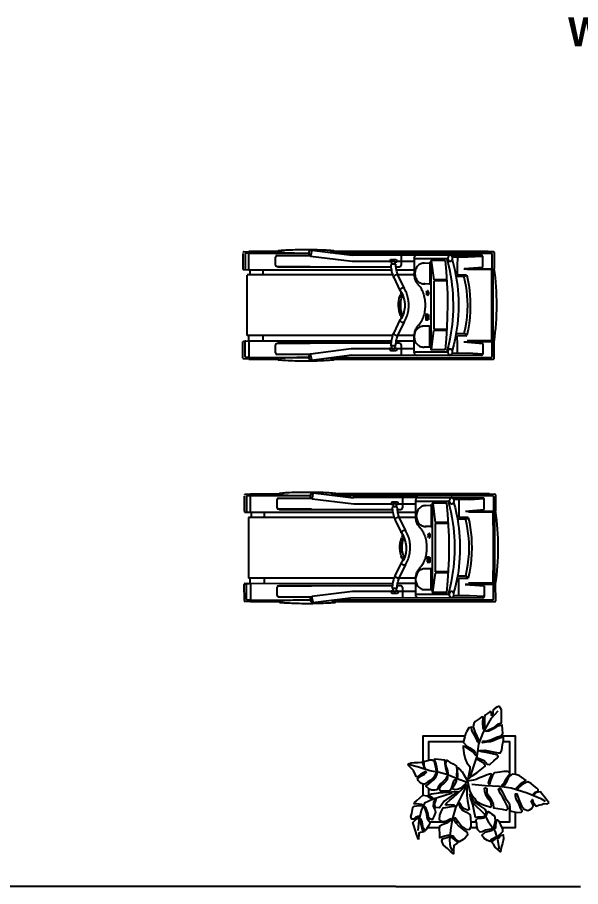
# Model space of a CAD drawing. Header units: inches. Extents: x 484217 to 497210, y -26946 to -21493.
# Drawn here: x 493678.2 to 493831.6, y -25532.8 to -25295.8 of the extents above; entities that cross this region are included whole.
import ezdxf

# ---------------------------------------------------------------- set-up
doc = ezdxf.new("R2010")
doc.units = ezdxf.units.IN
doc.header["$LTSCALE"] = 20
doc.header["$MEASUREMENT"] = 0
for name, color, linetype in [('Ceco.NET 17', 3, 'Continuous'), ('I-WALL-IN', 3, 'Continuous'), ('Treadmill Desk', 123, 'Continuous')]:
    doc.layers.add(name, color=color, linetype=linetype)
doc.layers.add('I-ANNO-TEXT', color=7, linetype='Continuous', lineweight=18)
doc.styles.add('MICRO', font='')
doc.styles.get('MICRO').set_extended_font_data('MicrogrammaSSi', bold=True)

# ---------------------------------------------------------------- blocks, each defined once
blk = doc.blocks.new('gimnasio_08')
for p, q in [((81.75, 235.29, -116.89), (81.76, 222.57, -116.89)), ((82.82, 236.8, -116.89), (86.83, 237.02, -116.89)), ((83.6, 234.93, -116.89), (83.61, 222.48, -116.89)), ((86.83, 235.66, -116.89), (84.18, 235.55, -116.89)), ((111.16, 237.06, -116.89), (86.83, 237.05, -116.89)), ((86.83, 235.66, -116.89), (136.98, 235.69, -116.89)), ((86.84, 221.8, -116.89), (86.84, 236.89, -116.89)), ((110.47, 233.63, -116.89), (138.1, 233.63, -116.89)), ((139.1, 235.71, -116.89), (138.58, 233.15, -116.89)), ((139.56, 237.93, -116.89), (139.1, 235.71, -116.89)), ((139.61, 238.08, -116.89), (173.42, 233.87, -116.89)), ((158.99, 237.07, -116.89), (287.49, 237.12, -116.89)), ((287.49, 237.13, -116.89), (159.02, 237.08, -116.89)), ((159.38, 235.69, -116.89), (287.49, 235.75, -116.89)), ((281.93, 233.71, -116.89), (173.18, 234.03, -116.89)), ((214.71, 226.05, -116.89), (214.71, 233.75, -116.89)), ((287.49, 237.13, -116.89), (291.97, 236.96, -116.89)), ((287.49, 235.74, -116.89), (290.15, 235.63, -116.89)), ((290.73, 235.01, -116.89), (290.73, 223.19, -116.89)), ((292.6, 236.21, -116.89), (292.58, 222.66, -116.89)), ((109.2, 225.5, -116.89), (109.2, 232.36, -116.89)), ((138.58, 233.14, -116.89), (173.58, 228.83, -116.89)), ((173.66, 228.84, -116.89), (204.93, 228.84, -116.89)), ((204.93, 228.49, -116.89), (206.52, 228.49, -116.89)), ((205.57, 230.42, -116.89), (204.97, 228.51, -116.89)), ((205.56, 230.39, -116.89), (210.33, 230.39, -116.89)), ((210.05, 226.33, -116.89), (206.44, 226.33, -116.89)), ((206.54, 228.5, -116.89), (206.52, 228.49, -116.89)), ((206.52, 228.49, -116.89), (206.52, 226.33, -116.89)), ((206.7, 228.57, -116.89), (206.54, 228.5, -116.89)), ((207.01, 228.7, -116.89), (206.7, 228.57, -116.89)), ((207.37, 228.8, -116.89), (207.01, 228.7, -116.89)), ((207.78, 228.86, -116.89), (207.37, 228.8, -116.89)), ((208.24, 228.85, -116.89), (207.78, 228.86, -116.89)), ((208.71, 228.75, -116.89), (208.24, 228.85, -116.89)), ((209.06, 228.63, -116.89), (208.71, 228.75, -116.89)), ((209.27, 228.53, -116.89), (209.06, 228.63, -116.89)), ((209.37, 228.49, -116.89), (209.27, 228.53, -116.89)), ((209.37, 228.49, -116.89), (209.37, 228.49, -116.89)), ((209.37, 226.33, -116.89), (209.37, 228.48, -116.89)), ((209.37, 228.48, -116.89), (210.96, 228.48, -116.89)), ((210.37, 230.42, -116.89), (210.97, 228.51, -116.89)), ((210.96, 228.84, -116.89), (225.25, 228.84, -116.89)), ((225.37, 230.46, -116.89), (225.37, 218.64, -116.89)), ((225.41, 231.09, -116.89), (253.59, 231.09, -116.89)), ((233.49, 227.35, -116.89), (238.21, 227.57, -116.89)), ((238.24, 227.56, -116.89), (238.05, 227.56, -116.89)), ((238.17, 227.56, -116.89), (238.28, 227.56, -116.89)), ((238.24, 227.57, -116.89), (238.21, 227.57, -116.89)), ((238.62, 226.91, -116.89), (238.62, 225.19, -116.89)), ((239.41, 229.44, -116.89), (239.38, 154.5, -116.89)), ((251.57, 229.43, -116.89), (239.41, 229.44, -116.89)), ((239.8, 229.24, -116.89), (241.87, 213.23, -116.89)), ((252.58, 220.1, -116.89), (251.73, 229.43, -116.89)), ((252.82, 230.93, -116.89), (253.06, 230.09, -116.89)), ((253.06, 230.09, -116.89), (253.96, 226.67, -116.89)), ((253.96, 226.67, -116.89), (255.03, 222, -116.89)), ((257.39, 229.98, -116.89), (257.63, 229.16, -116.89)), ((257.63, 229.16, -116.89), (258.53, 225.82, -116.89)), ((270.58, 232.32, -116.89), (257.84, 232.32, -116.89)), ((261.67, 232.32, -116.89), (261.64, 225.04, -116.89)), ((283.05, 232.92, -116.89), (270.54, 232.16, -116.89)), ((283.05, 223.99, -116.89), (283.05, 232.92, -116.89)), ((82.5, 221.84, -116.89), (86.84, 221.71, -116.89)), ((86.84, 221.71, -116.89), (206.29, 221.76, -116.89)), ((87.54, 221.58, -116.89), (87.54, 217.32, -116.89)), ((98.47, 221.71, -116.89), (98.47, 217.27, -116.89)), ((138.1, 224.23, -116.89), (110.47, 224.23, -116.89)), ((111.04, 224.1, -116.89), (205.99, 224.15, -116.89)), ((205.9, 225.56, -116.89), (205.93, 225.01, -116.89)), ((205.93, 225.77, -116.89), (206.39, 226.2, -116.89)), ((206.03, 225.96, -116.89), (205.93, 225.77, -116.89)), ((205.93, 225.01, -116.89), (206.02, 223.81, -116.89)), ((206.02, 223.81, -116.89), (206.16, 222.63, -116.89)), ((206.19, 226.11, -116.89), (206.03, 225.96, -116.89)), ((206.16, 222.63, -116.89), (206.34, 221.46, -116.89)), ((206.39, 226.2, -116.89), (206.19, 226.11, -116.89)), ((206.34, 221.46, -116.89), (206.57, 220.31, -116.89)), ((206.57, 220.31, -116.89), (206.84, 219.19, -116.89)), ((206.84, 219.19, -116.89), (207.16, 218.1, -116.89)), ((210.06, 225.67, -116.89), (210.03, 226.25, -116.89)), ((210.14, 224.54, -116.89), (210.06, 225.67, -116.89)), ((210.13, 224.16, -116.89), (212.81, 224.16, -116.89)), ((210.27, 223.43, -116.89), (210.14, 224.54, -116.89)), ((210.44, 222.34, -116.89), (210.27, 223.43, -116.89)), ((210.64, 221.28, -116.89), (210.44, 222.34, -116.89)), ((210.49, 221.76, -116.89), (225.33, 221.76, -116.89)), ((210.89, 220.26, -116.89), (210.64, 221.28, -116.89)), ((211.17, 219.28, -116.89), (210.89, 220.26, -116.89)), ((211.48, 218.34, -116.89), (211.17, 219.28, -116.89)), ((238.62, 225.19, -116.89), (238.61, 211.9, -116.89)), ((253.19, 210.75, -116.89), (252.58, 220.1, -116.89)), ((255.03, 222, -116.89), (255.94, 217.23, -116.89)), ((258.53, 225.82, -116.89), (259.6, 221.27, -116.89)), ((259.6, 221.27, -116.89), (260.51, 216.61, -116.89)), ((261.64, 225.04, -116.89), (261.62, 217.7, -116.89)), ((267.2, 222.56, -116.89), (290.58, 222.56, -116.89)), ((267.28, 222.64, -116.89), (283.05, 223.99, -116.89)), ((290.46, 221.61, -116.89), (269.83, 221.81, -116.89)), ((290.64, 214.19, -116.89), (290.59, 221.66, -116.89)), ((291.49, 221.55, -116.89), (291.51, 216.88, -116.89)), ((85.18, 217.26, -116.89), (85.2, 166.46, -116.89)), ((207.43, 217.31, -116.89), (85.32, 217.31, -116.89)), ((207.16, 218.1, -116.89), (207.53, 217.04, -116.89)), ((207.53, 217.04, -116.89), (207.93, 216.02, -116.89)), ((207.93, 216.02, -116.89), (208.29, 215.22, -116.89)), ((208.29, 215.22, -116.89), (213.55, 204.3, -116.89)), ((211.82, 217.45, -116.89), (211.48, 218.34, -116.89)), ((212.01, 217.01, -116.89), (211.82, 217.45, -116.89)), ((225.09, 217.31, -116.89), (211.88, 217.31, -116.89)), ((217.27, 206.09, -116.89), (212.01, 217.01, -116.89)), ((225.31, 218.64, -116.89), (225.31, 218.16, -116.89)), ((225.31, 218.16, -116.89), (225.36, 217.26, -116.89)), ((225.36, 217.26, -116.89), (225.46, 216.36, -116.89)), ((225.46, 216.36, -116.89), (225.6, 215.48, -116.89)), ((225.6, 215.48, -116.89), (225.78, 214.63, -116.89)), ((225.78, 214.63, -116.89), (226.01, 213.8, -116.89)), ((226.01, 213.8, -116.89), (226.29, 213.01, -116.89)), ((226.29, 213.01, -116.89), (226.6, 212.26, -116.89)), ((226.6, 212.26, -116.89), (226.95, 211.56, -116.89)), ((238.61, 211.9, -116.89), (238.61, 210.33, -116.89)), ((241.85, 212.21, -116.89), (241.83, 171.72, -116.89)), ((253.09, 212.34, -116.89), (241.86, 212.34, -116.89)), ((253.04, 213.1, -116.89), (241.99, 213.11, -116.89)), ((255.94, 217.23, -116.89), (256.7, 212.38, -116.89)), ((256.7, 212.38, -116.89), (257.16, 208.71, -116.89)), ((260.51, 216.61, -116.89), (261.27, 211.88, -116.89)), ((261.05, 215.9, -116.89), (260.69, 215.89, -116.89)), ((262.55, 215.91, -116.89), (261.05, 215.9, -116.89)), ((261.27, 211.88, -116.89), (261.72, 208.3, -116.89)), ((261.62, 217.7, -116.89), (269.47, 217.52, -116.89)), ((264.11, 215.91, -116.89), (262.55, 215.91, -116.89)), ((265.71, 215.91, -116.89), (264.11, 215.91, -116.89)), ((267.05, 215.9, -116.89), (265.71, 215.91, -116.89)), ((267.45, 215.93, -116.89), (267.21, 215.9, -116.89)), ((267.21, 215.9, -116.89), (267.24, 215.75, -116.89)), ((267.24, 215.75, -116.89), (268.08, 211.88, -116.89)), ((268.31, 216.19, -116.89), (267.45, 215.93, -116.89)), ((268.08, 211.88, -116.89), (268.79, 207.97, -116.89)), ((268.87, 216.6, -116.89), (268.31, 216.19, -116.89)), ((269.14, 216.98, -116.89), (268.87, 216.6, -116.89)), ((269.28, 217.43, -116.89), (269.14, 216.98, -116.89)), ((269.65, 217.28, -116.89), (269.69, 217.11, -116.89)), ((269.69, 217.11, -116.89), (270.53, 213.01, -116.89)), ((270.53, 213.01, -116.89), (271.24, 208.86, -116.89)), ((290.67, 206.68, -116.89), (290.64, 214.19, -116.89)), ((291.51, 216.88, -116.89), (291.54, 212.2, -116.89)), ((291.54, 212.2, -116.89), (291.55, 207.49, -116.89)), ((213.41, 204.54, -116.89), (213.28, 204.63, -116.89)), ((213.82, 204.15, -116.89), (213.41, 204.54, -116.89)), ((213.43, 204.9, -116.89), (214.98, 202.28, -116.89)), ((218.51, 203.51, -116.89), (217.4, 205.81, -116.89)), ((226.95, 211.56, -116.89), (227.34, 210.91, -116.89)), ((227.34, 210.91, -116.89), (227.76, 210.31, -116.89)), ((227.76, 210.31, -116.89), (228.22, 209.78, -116.89)), ((228.22, 209.78, -116.89), (228.56, 209.45, -116.89)), ((228.56, 209.45, -116.89), (228.89, 209.13, -116.89)), ((228.89, 209.13, -116.89), (229.51, 208.46, -116.89)), ((229.51, 208.46, -116.89), (230.1, 207.73, -116.89)), ((230.1, 207.73, -116.89), (230.67, 206.94, -116.89)), ((230.67, 206.94, -116.89), (231.21, 206.09, -116.89)), ((231.21, 206.09, -116.89), (231.71, 205.19, -116.89)), ((231.71, 205.19, -116.89), (232.18, 204.23, -116.89)), ((234.32, 209.85, -116.89), (233.57, 209.89, -116.89)), ((238.21, 209.67, -116.89), (234.32, 209.85, -116.89)), ((253.56, 201.36, -116.89), (253.19, 210.75, -116.89)), ((257.16, 208.71, -116.89), (257.52, 205.01, -116.89)), ((257.52, 205.01, -116.89), (257.8, 201.29, -116.89)), ((261.72, 208.3, -116.89), (262.09, 204.7, -116.89)), ((262.09, 204.7, -116.89), (262.37, 201.06, -116.89)), ((268.79, 207.97, -116.89), (269.35, 204.04, -116.89)), ((271.24, 208.86, -116.89), (271.8, 204.69, -116.89)), ((271.8, 204.69, -116.89), (272.22, 200.42, -116.89)), ((290.69, 199.15, -116.89), (290.67, 206.68, -116.89)), ((291.55, 207.49, -116.89), (291.56, 202.77, -116.89)), ((212.59, 195.71, -116.89), (213, 197.77, -116.89)), ((213, 197.77, -116.89), (213.59, 199.76, -116.89)), ((213.59, 199.76, -116.89), (213.78, 200.28, -116.89)), ((214.14, 203.73, -116.89), (213.82, 204.15, -116.89)), ((213.97, 200.63, -116.89), (214.24, 201.16, -116.89)), ((214.36, 203.27, -116.89), (214.14, 203.73, -116.89)), ((214.24, 201.16, -116.89), (214.44, 201.74, -116.89)), ((214.49, 202.78, -116.89), (214.36, 203.27, -116.89)), ((214.41, 195.71, -116.89), (214.82, 197.77, -116.89)), ((214.44, 201.74, -116.89), (214.51, 202.27, -116.89)), ((214.51, 202.27, -116.89), (214.49, 202.78, -116.89)), ((214.82, 197.77, -116.89), (215.41, 199.76, -116.89)), ((214.98, 202.28, -116.89), (216.28, 199.25, -116.89)), ((215.41, 199.76, -116.89), (215.6, 200.28, -116.89)), ((216.28, 199.25, -116.89), (217.1, 196.33, -116.89)), ((218.93, 202.58, -116.89), (218.51, 203.51, -116.89)), ((219.33, 201.55, -116.89), (218.93, 202.58, -116.89)), ((219.69, 200.49, -116.89), (219.33, 201.55, -116.89)), ((220, 199.39, -116.89), (219.69, 200.49, -116.89)), ((220.27, 198.27, -116.89), (220, 199.39, -116.89)), ((220.49, 197.11, -116.89), (220.27, 198.27, -116.89)), ((220.67, 195.94, -116.89), (220.49, 197.11, -116.89)), ((232.18, 204.23, -116.89), (232.62, 203.23, -116.89)), ((232.62, 203.23, -116.89), (233.01, 202.18, -116.89)), ((233.01, 202.18, -116.89), (233.37, 201.08, -116.89)), ((233.37, 201.08, -116.89), (233.69, 199.96, -116.89)), ((233.69, 199.96, -116.89), (233.96, 198.8, -116.89)), ((233.96, 198.8, -116.89), (234.19, 197.61, -116.89)), ((234.19, 197.61, -116.89), (234.38, 196.4, -116.89)), ((236.07, 203.69, -116.89), (235.6, 202.9, -116.89)), ((235.6, 201.35, -116.89), (236.07, 200.56, -116.89)), ((235.86, 202.75, -116.89), (235.86, 201.51, -116.89)), ((253.68, 191.96, -116.89), (253.56, 201.36, -116.89)), ((257.8, 201.29, -116.89), (257.98, 197.55, -116.89)), ((257.98, 197.55, -116.89), (258.08, 192.67, -116.89)), ((262.37, 201.06, -116.89), (262.55, 197.41, -116.89)), ((262.55, 197.41, -116.89), (262.65, 192.66, -116.89)), ((269.35, 204.04, -116.89), (269.77, 200.02, -116.89)), ((269.77, 200.02, -116.89), (270.03, 195.98, -116.89)), ((272.22, 200.42, -116.89), (272.47, 196.14, -116.89)), ((290.7, 191.62, -116.89), (290.69, 199.15, -116.89)), ((291.56, 202.77, -116.89), (291.57, 197.74, -116.89)), ((291.57, 197.74, -116.89), (291.57, 192.71, -116.89)), ((212.32, 191.49, -116.89), (212.36, 193.61, -116.89)), ((212.47, 189.38, -116.89), (212.32, 191.49, -116.89)), ((212.36, 193.61, -116.89), (212.59, 195.71, -116.89)), ((212.73, 195.53, -116.89), (213.83, 195.02, -116.89)), ((214.14, 191.49, -116.89), (214.18, 193.61, -116.89)), ((214.28, 189.38, -116.89), (214.14, 191.49, -116.89)), ((214.18, 193.61, -116.89), (214.41, 195.71, -116.89)), ((217.1, 196.33, -116.89), (217.52, 193.35, -116.89)), ((217.54, 190.35, -116.89), (217.16, 187.37, -116.89)), ((217.52, 193.35, -116.89), (217.54, 190.35, -116.89)), ((220.8, 194.76, -116.89), (220.67, 195.94, -116.89)), ((220.75, 188.76, -116.89), (220.85, 189.95, -116.89)), ((220.88, 193.56, -116.89), (220.8, 194.76, -116.89)), ((220.85, 189.95, -116.89), (220.91, 191.15, -116.89)), ((220.92, 192.36, -116.89), (220.88, 193.56, -116.89)), ((220.91, 191.15, -116.89), (220.92, 192.36, -116.89)), ((234.38, 196.4, -116.89), (234.52, 195.18, -116.89)), ((234.52, 195.18, -116.89), (234.62, 193.94, -116.89)), ((234.63, 190.2, -116.89), (234.54, 188.96, -116.89)), ((234.62, 193.94, -116.89), (234.67, 192.69, -116.89)), ((234.67, 191.44, -116.89), (234.63, 190.2, -116.89)), ((234.67, 192.69, -116.89), (234.67, 191.44, -116.89)), ((253.55, 182.57, -116.89), (253.68, 191.96, -116.89)), ((258.08, 192.67, -116.89), (258.03, 187.79, -116.89)), ((262.65, 192.66, -116.89), (262.59, 187.9, -116.89)), ((270.11, 191.94, -116.89), (269.99, 187.1, -116.89)), ((270.03, 195.98, -116.89), (270.11, 191.94, -116.89)), ((272.56, 191.84, -116.89), (272.44, 186.7, -116.89)), ((272.47, 196.14, -116.89), (272.56, 191.84, -116.89)), ((290.7, 184.25, -116.89), (290.7, 191.62, -116.89)), ((291.57, 192.71, -116.89), (291.57, 187.66, -116.89)), ((212.8, 187.31, -116.89), (212.47, 189.38, -116.89)), ((213.83, 189, -116.89), (212.73, 188.49, -116.89)), ((213.36, 185.15, -116.89), (212.8, 187.31, -116.89)), ((214.04, 183.29, -116.89), (213.36, 185.15, -116.89)), ((213.92, 183.36, -116.89), (214.19, 182.83, -116.89)), ((214.19, 182.83, -116.89), (214.38, 182.25, -116.89)), ((214.61, 187.31, -116.89), (214.28, 189.38, -116.89)), ((215.17, 185.15, -116.89), (214.61, 187.31, -116.89)), ((215.85, 183.29, -116.89), (215.17, 185.15, -116.89)), ((216.39, 184.43, -116.89), (215.23, 181.59, -116.89)), ((217.16, 187.37, -116.89), (216.39, 184.43, -116.89)), ((219.16, 182.02, -116.89), (219.53, 183.07, -116.89)), ((219.53, 183.07, -116.89), (219.87, 184.16, -116.89)), ((219.87, 184.16, -116.89), (220.16, 185.27, -116.89)), ((220.16, 185.27, -116.89), (220.4, 186.41, -116.89)), ((220.4, 186.41, -116.89), (220.6, 187.57, -116.89)), ((220.6, 187.57, -116.89), (220.75, 188.76, -116.89)), ((233.42, 183.03, -116.89), (233.07, 181.93, -116.89)), ((233.73, 184.16, -116.89), (233.42, 183.03, -116.89)), ((234, 185.33, -116.89), (233.73, 184.16, -116.89)), ((234.22, 186.52, -116.89), (234, 185.33, -116.89)), ((234.4, 187.73, -116.89), (234.22, 186.52, -116.89)), ((234.54, 188.96, -116.89), (234.4, 187.73, -116.89)), ((235.14, 183.52, -116.89), (235.14, 180.1, -116.89)), ((236.45, 183.55, -116.89), (235.19, 183.6, -116.89)), ((237.25, 184.13, -116.89), (235.77, 184.14, -116.89)), ((236.53, 179.89, -116.89), (236.52, 183.51, -116.89)), ((237.46, 184.1, -116.89), (237.46, 179.58, -116.89)), ((253.18, 173.2, -116.89), (253.55, 182.57, -116.89)), ((257.81, 182.93, -116.89), (257.55, 179.31, -116.89)), ((258.03, 187.79, -116.89), (257.81, 182.93, -116.89)), ((262.38, 183.15, -116.89), (262.12, 179.62, -116.89)), ((262.59, 187.9, -116.89), (262.38, 183.15, -116.89)), ((269.99, 187.1, -116.89), (269.63, 182.26, -116.89)), ((272.44, 186.7, -116.89), (272.08, 181.57, -116.89)), ((290.68, 176.89, -116.89), (290.7, 184.25, -116.89)), ((291.57, 187.66, -116.89), (291.57, 182.61, -116.89)), ((291.57, 182.61, -116.89), (291.57, 177.53, -116.89)), ((213.54, 179.72, -116.89), (208.28, 168.8, -116.89)), ((212, 167.01, -116.89), (217.26, 177.93, -116.89)), ((213.35, 179.46, -116.89), (213.23, 179.36, -116.89)), ((213.76, 179.84, -116.89), (213.35, 179.46, -116.89)), ((214.08, 180.27, -116.89), (213.76, 179.84, -116.89)), ((214.31, 180.72, -116.89), (214.08, 180.27, -116.89)), ((214.43, 181.21, -116.89), (214.31, 180.72, -116.89)), ((214.38, 182.25, -116.89), (214.46, 181.73, -116.89)), ((214.46, 181.73, -116.89), (214.43, 181.21, -116.89)), ((215.23, 181.59, -116.89), (214.85, 180.85, -116.89)), ((217.39, 178.21, -116.89), (218.5, 180.5, -116.89)), ((218.5, 180.5, -116.89), (218.74, 181.02, -116.89)), ((218.74, 181.02, -116.89), (219.16, 182.02, -116.89)), ((229.59, 175.59, -116.89), (228.98, 174.92, -116.89)), ((230.18, 176.33, -116.89), (229.59, 175.59, -116.89)), ((230.75, 177.13, -116.89), (230.18, 176.33, -116.89)), ((231.28, 177.99, -116.89), (230.75, 177.13, -116.89)), ((231.78, 178.9, -116.89), (231.28, 177.99, -116.89)), ((232.24, 179.86, -116.89), (231.78, 178.9, -116.89)), ((232.67, 180.88, -116.89), (232.24, 179.86, -116.89)), ((233.07, 181.93, -116.89), (232.67, 180.88, -116.89)), ((235.18, 179.93, -116.89), (236.49, 179.93, -116.89)), ((237.32, 179.5, -116.89), (235.61, 179.5, -116.89)), ((257.2, 175.71, -116.89), (256.77, 172.14, -116.89)), ((257.55, 179.31, -116.89), (257.2, 175.71, -116.89)), ((261.77, 176.11, -116.89), (261.33, 172.63, -116.89)), ((262.12, 179.62, -116.89), (261.77, 176.11, -116.89)), ((269.04, 177.45, -116.89), (268.23, 172.68, -116.89)), ((269.63, 182.26, -116.89), (269.04, 177.45, -116.89)), ((271.49, 176.46, -116.89), (270.68, 171.4, -116.89)), ((272.08, 181.57, -116.89), (271.49, 176.46, -116.89)), ((290.66, 169.54, -116.89), (290.68, 176.89, -116.89)), ((291.57, 177.53, -116.89), (291.55, 172.46, -116.89)), ((208.04, 168.28, -116.89), (207.62, 167.27, -116.89)), ((208.28, 168.8, -116.89), (208.04, 168.28, -116.89)), ((225.61, 168.63, -116.89), (225.46, 167.75, -116.89)), ((225.81, 169.48, -116.89), (225.61, 168.63, -116.89)), ((226.05, 170.3, -116.89), (225.81, 169.48, -116.89)), ((226.33, 171.08, -116.89), (226.05, 170.3, -116.89)), ((226.65, 171.82, -116.89), (226.33, 171.08, -116.89)), ((227.01, 172.51, -116.89), (226.65, 171.82, -116.89)), ((227.4, 173.15, -116.89), (227.01, 172.51, -116.89)), ((227.83, 173.73, -116.89), (227.4, 173.15, -116.89)), ((228.29, 174.25, -116.89), (227.83, 173.73, -116.89)), ((228.54, 174.5, -116.89), (228.29, 174.25, -116.89)), ((228.98, 174.92, -116.89), (228.54, 174.5, -116.89)), ((238.19, 174.27, -116.89), (233.55, 174.27, -116.89)), ((238.59, 157.03, -116.89), (238.6, 173.61, -116.89)), ((241.79, 170.7, -116.89), (239.7, 154.69, -116.89)), ((253.07, 171.58, -116.89), (241.84, 171.59, -116.89)), ((253.02, 170.82, -116.89), (241.84, 170.83, -116.89)), ((252.56, 163.83, -116.89), (253.18, 173.2, -116.89)), ((256.25, 168.61, -116.89), (255.29, 163.28, -116.89)), ((256.77, 172.14, -116.89), (256.25, 168.61, -116.89)), ((260.81, 169.18, -116.89), (259.86, 163.99, -116.89)), ((261.03, 167.97, -116.89), (260.58, 167.97, -116.89)), ((261.33, 172.63, -116.89), (260.81, 169.18, -116.89)), ((262.54, 167.96, -116.89), (261.03, 167.97, -116.89)), ((264.11, 167.95, -116.89), (262.54, 167.96, -116.89)), ((265.72, 167.96, -116.89), (264.11, 167.95, -116.89)), ((267.07, 167.97, -116.89), (265.72, 167.96, -116.89)), ((268.23, 172.68, -116.89), (267.23, 167.97, -116.89)), ((267.47, 167.94, -116.89), (267.23, 167.97, -116.89)), ((268.33, 167.68, -116.89), (267.47, 167.94, -116.89)), ((270.68, 171.4, -116.89), (269.67, 166.4, -116.89)), ((290.61, 162.23, -116.89), (290.66, 169.54, -116.89)), ((291.55, 172.46, -116.89), (291.54, 167.39, -116.89)), ((81.86, 147.51, -116.89), (81.78, 161.15, -116.89)), ((82.58, 161.82, -116.89), (86.63, 161.92, -116.89)), ((83.64, 148.79, -116.89), (83.63, 161.24, -116.89)), ((207.34, 166.51, -116.89), (85.28, 166.51, -116.89)), ((86.54, 166.32, -116.89), (86.54, 162.02, -116.89)), ((86.86, 162.02, -116.89), (206.24, 162.07, -116.89)), ((86.87, 161.88, -116.89), (86.87, 146.64, -116.89)), ((98.49, 166.47, -116.89), (98.49, 162.02, -116.89)), ((206.18, 161.72, -116.89), (206.03, 160.54, -116.89)), ((206.38, 162.89, -116.89), (206.18, 161.72, -116.89)), ((206.62, 164.03, -116.89), (206.38, 162.89, -116.89)), ((206.91, 165.14, -116.89), (206.62, 164.03, -116.89)), ((207.24, 166.22, -116.89), (206.91, 165.14, -116.89)), ((207.62, 167.27, -116.89), (207.24, 166.22, -116.89)), ((210.1, 159.84, -116.89), (210.23, 160.88, -116.89)), ((210.23, 160.88, -116.89), (210.39, 161.91, -116.89)), ((210.39, 161.91, -116.89), (210.6, 162.9, -116.89)), ((210.42, 162.07, -116.89), (224.92, 162.07, -116.89)), ((210.6, 162.9, -116.89), (210.84, 163.87, -116.89)), ((210.84, 163.87, -116.89), (211.11, 164.79, -116.89)), ((211.11, 164.79, -116.89), (211.43, 165.67, -116.89)), ((211.43, 165.67, -116.89), (211.77, 166.51, -116.89)), ((211.77, 166.51, -116.89), (212, 167.01, -116.89)), ((225.13, 166.51, -116.89), (211.77, 166.51, -116.89)), ((225.29, 165.3, -116.89), (225.28, 153.49, -116.89)), ((225.3, 165.95, -116.89), (225.29, 165.3, -116.89)), ((225.36, 166.86, -116.89), (225.3, 165.95, -116.89)), ((225.46, 167.75, -116.89), (225.36, 166.86, -116.89)), ((251.7, 154.5, -116.89), (252.56, 163.83, -116.89)), ((255.29, 163.28, -116.89), (254.13, 158.06, -116.89)), ((259.86, 163.99, -116.89), (258.7, 158.9, -116.89)), ((261.67, 158.83, -116.89), (261.64, 166.17, -116.89)), ((261.69, 166.36, -116.89), (269.51, 166.32, -116.89)), ((267.08, 161.2, -116.89), (283.08, 159.9, -116.89)), ((267.16, 161.28, -116.89), (290.54, 161.36, -116.89)), ((268.89, 167.27, -116.89), (268.33, 167.68, -116.89)), ((269.16, 166.89, -116.89), (268.89, 167.27, -116.89)), ((269.31, 166.44, -116.89), (269.16, 166.89, -116.89)), ((291.37, 162.23, -116.89), (269.85, 162.07, -116.89)), ((290.76, 148.88, -116.89), (290.76, 160.7, -116.89)), ((291.54, 167.39, -116.89), (291.51, 162.34, -116.89)), ((292.64, 147.43, -116.89), (292.6, 161.23, -116.89)), ((109.2, 151.84, -116.89), (109.2, 158.7, -116.89)), ((110.47, 159.97, -116.89), (138.1, 159.97, -116.89)), ((205.98, 160, -116.89), (111.08, 159.96, -116.89)), ((172.55, 155.21, -116.89), (138.55, 150.94, -116.89)), ((204.66, 155.18, -116.89), (172.59, 155.18, -116.89)), ((204.7, 155.53, -116.89), (205.49, 153.62, -116.89)), ((206.49, 155.54, -116.89), (204.9, 155.54, -116.89)), ((210.3, 153.63, -116.89), (205.53, 153.63, -116.89)), ((205.92, 159.35, -116.89), (205.88, 158.47, -116.89)), ((206.16, 157.91, -116.89), (205.88, 158.47, -116.89)), ((205.88, 158.47, -116.89), (205.91, 158.25, -116.89)), ((205.91, 158.25, -116.89), (206, 158.06, -116.89)), ((206.03, 160.54, -116.89), (205.92, 159.35, -116.89)), ((206, 158.06, -116.89), (206.16, 157.91, -116.89)), ((209.54, 157.79, -116.89), (206.24, 157.79, -116.89)), ((206.49, 157.75, -116.89), (206.49, 155.54, -116.89)), ((206.52, 155.52, -116.89), (206.49, 155.54, -116.89)), ((206.71, 155.43, -116.89), (206.52, 155.52, -116.89)), ((207.02, 155.31, -116.89), (206.71, 155.43, -116.89)), ((207.39, 155.21, -116.89), (207.02, 155.31, -116.89)), ((207.8, 155.16, -116.89), (207.39, 155.21, -116.89)), ((208.28, 155.18, -116.89), (207.8, 155.16, -116.89)), ((208.73, 155.29, -116.89), (208.28, 155.18, -116.89)), ((209.06, 155.41, -116.89), (208.73, 155.29, -116.89)), ((209.27, 155.5, -116.89), (209.06, 155.41, -116.89)), ((209.34, 155.53, -116.89), (209.27, 155.5, -116.89)), ((209.35, 155.53, -116.89), (209.34, 155.53, -116.89)), ((209.35, 155.54, -116.89), (209.35, 157.67, -116.89)), ((210.93, 155.54, -116.89), (209.35, 155.54, -116.89)), ((209.96, 158.16, -116.89), (209.49, 157.77, -116.89)), ((209.49, 157.77, -116.89), (209.69, 157.84, -116.89)), ((209.69, 157.84, -116.89), (209.85, 157.98, -116.89)), ((209.85, 157.98, -116.89), (209.96, 158.16, -116.89)), ((210, 158.37, -116.89), (210.02, 158.78, -116.89)), ((210.02, 158.78, -116.89), (210.1, 159.84, -116.89)), ((212.85, 160, -116.89), (210.12, 160, -116.89)), ((211.16, 155.53, -116.89), (210.37, 153.62, -116.89)), ((225.28, 155.17, -116.89), (211.01, 155.17, -116.89)), ((214.74, 150.21, -116.89), (214.74, 158.11, -116.89)), ((233.63, 156.84, -116.89), (238.51, 156.84, -116.89)), ((251.54, 154.5, -116.89), (239.38, 154.5, -116.89)), ((254.13, 158.06, -116.89), (252.79, 152.99, -116.89)), ((258.7, 158.9, -116.89), (257.36, 153.95, -116.89)), ((261.7, 151.54, -116.89), (261.67, 158.83, -116.89)), ((283.08, 159.9, -116.89), (283.08, 150.96, -116.89)), ((86.87, 146.67, -116.89), (82.82, 146.88, -116.89)), ((86.87, 148.06, -116.89), (84.22, 148.17, -116.89)), ((86.87, 148.06, -116.89), (136.98, 148.08, -116.89)), ((86.87, 146.67, -116.89), (111.2, 146.68, -116.89)), ((138.1, 150.57, -116.89), (110.47, 150.57, -116.89)), ((138.55, 150.94, -116.89), (138.56, 150.86, -116.89)), ((139.53, 146.16, -116.89), (138.55, 150.94, -116.89)), ((139.17, 145.89, -116.89), (173.22, 150.13, -116.89)), ((157.08, 148.09, -116.89), (287.53, 148.14, -116.89)), ((159.03, 146.71, -116.89), (287.53, 146.76, -116.89)), ((159.06, 146.7, -116.89), (291.97, 146.75, -116.89)), ((173.18, 150.13, -116.89), (281.93, 149.97, -116.89)), ((225.95, 152.84, -116.89), (253.55, 152.83, -116.89)), ((270.42, 151.56, -116.89), (257.64, 151.52, -116.89)), ((283.08, 150.96, -116.89), (270.58, 151.64, -116.89)), ((287.53, 148.14, -116.89), (290.18, 148.26, -116.89))]:
    blk.add_line(p, q)
for centre, radius, start, end in [((82.56, 236.08, -116.89), 0.653, 159.08448, 180.20955), ((82.55, 236.09, -116.89), 0.635, 137.59302, 159.11938), ((82.53, 236.11, -116.89), 0.611, 115.51635, 137.59364), ((82.52, 236.12, -116.89), 0.595, 93.00466, 115.4779), ((84.25, 234.9, -116.89), 0.653, 157.04896, 177.37997), ((84.27, 234.89, -116.89), 0.666, 137.04159, 157.10777), ((84.26, 234.9, -116.89), 0.655, 116.8126, 137.10153), ((84.25, 234.93, -116.89), 0.626, 95.94102, 116.84845), ((110.47, 232.36, -116.89), 1.27, 90, 180), ((111.87, 236.28, -116.89), 1.45, 64.93187, 147.08679), ((111.99, 237.95, -116.89), 1.61, 213.54961, 296.18928), ((120.67, 172.5, -116.89), 65.6, 92.59274, 97.17136), ((121.63, 312.21, -116.89), 76.23, 263.27569, 267.66054), ((130.54, 4.03, -116.89), 234.35, 91.22777, 93.14), ((131.56, 497.11, -116.89), 261.39, 267.14057, 269.02277), ((134.56, -151.64, -116.89), 390.08, 89.9733, 91.32753), ((134.7, 640.43, -116.89), 404.74, 268.92368, 270.32309), ((134.92, -151.64, -116.89), 390.08, 88.67247, 90.0267), ((139.52, 235.58, -116.89), 2.54, 97.45599, 177.42698), ((139.52, 235.58, -116.89), 2.54, 177.42698, 248.50106), ((138.94, 4.03, -116.89), 234.35, 86.86, 88.77223), ((148.8, 172.5, -116.89), 65.6, 82.82864, 87.40726), ((152.41, 268.38, -116.89), 32.17, 273.87342, 279.5381), ((157.61, 236.28, -116.89), 1.45, 32.91321, 115.06813), ((158.04, 237.51, -116.89), 0.906, 250.81026, 330.4027), ((227.49, 231.93, -116.89), 2.02, 115.74663, 138.32921), ((227.35, 232.21, -116.89), 1.7, 90.19435, 115.53412), ((255.9, 231.8, -116.89), 2.05, 117.37594, 141.24848), ((255.74, 232.1, -116.89), 1.71, 90.24303, 117.15605), ((255.72, 232.1, -116.89), 1.71, 62.84395, 89.75697), ((255.56, 231.8, -116.89), 2.05, 38.75152, 62.62406), ((281.8, 232.18, -116.89), 1.54, 73.24819, 90.21729), ((281.9, 232.47, -116.89), 1.23, 53.85539, 73.54171), ((290.08, 235.01, -116.89), 0.626, 63.19849, 84.10592), ((290.07, 234.98, -116.89), 0.655, 42.94542, 63.23434), ((290.06, 234.97, -116.89), 0.666, 22.93917, 43.00536), ((290.08, 234.98, -116.89), 0.653, 2.66698, 22.99798), ((291.94, 236.27, -116.89), 0.626, 63.19849, 84.10592), ((291.93, 236.25, -116.89), 0.655, 42.94542, 63.23434), ((291.92, 236.24, -116.89), 0.666, 22.93917, 43.00536), ((291.93, 236.24, -116.89), 0.653, 2.66698, 22.99798), ((228.43, 231.37, -116.89), 3.13, 174.59708, 191.4407), ((228.3, 231.4, -116.89), 3, 157.44941, 174.79341), ((227.88, 231.58, -116.89), 2.54, 138.24711, 157.63482), ((233.98, 219.84, -116.89), 7.51, 112.06769, 137.01431), ((233.67, 220.54, -116.89), 6.74, 85.05845, 111.85285), ((238.05, 227.33, -116.89), 0.224, 89.97197, 92.68962), ((238.22, 227.34, -116.89), 0.233, 88.72433, 92.68975), ((238.22, 227.3, -116.89), 0.267, 53.30398, 87.64455), ((238.24, 227.31, -116.89), 0.245, 60.02998, 89.34926), ((238.1, 227.15, -116.89), 0.459, 29.16216, 53.15664), ((237.82, 226.98, -116.89), 0.789, 13.09725, 29.79864), ((237.56, 226.91, -116.89), 1.06, 359.81004, 13.52966), ((256.67, 231.34, -116.89), 2.96, 161.443, 180.11816), ((256.67, 231.33, -116.89), 2.96, 179.88184, 198.557), ((256.3, 231.47, -116.89), 2.57, 141.12965, 161.66893), ((256.3, 231.19, -116.89), 2.57, 198.33107, 218.87035), ((255.9, 230.86, -116.89), 2.05, 218.75152, 242.62406), ((255.74, 230.56, -116.89), 1.71, 242.84395, 269.75697), ((255.72, 230.56, -116.89), 1.71, 270.24303, 297.15605), ((255.56, 230.86, -116.89), 2.05, 297.37594, 321.24848), ((255.16, 231.47, -116.89), 2.57, 18.33107, 38.87035), ((255.16, 231.19, -116.89), 2.57, 321.12965, 341.66893), ((254.79, 231.34, -116.89), 2.96, 359.88184, 18.557), ((254.79, 231.33, -116.89), 2.96, 341.443, 0.11816), ((282.1, 232.74, -116.89), 0.887, 29.55776, 54.04721), ((282.27, 232.84, -116.89), 0.693, 0.33812, 29.19352), ((82.47, 222.47, -116.89), 0.653, 179.79045, 200.91552), ((82.46, 222.46, -116.89), 0.635, 200.88062, 222.40698), ((82.44, 222.45, -116.89), 0.611, 222.40636, 244.48365), ((82.43, 222.43, -116.89), 0.595, 244.5221, 266.99534), ((84.26, 222.48, -116.89), 0.653, 179.79045, 200.91552), ((84.24, 222.47, -116.89), 0.635, 200.88062, 222.40698), ((84.22, 222.45, -116.89), 0.611, 222.40636, 244.48365), ((84.22, 222.44, -116.89), 0.595, 244.5221, 266.99534), ((110.47, 225.5, -116.89), 1.27, 180, 270), ((212.81, 226.05, -116.89), 1.89, 270.02316, 0.02309), ((235.86, 218.57, -116.89), 9.81, 159.22966, 180.10278), ((234.93, 218.95, -116.89), 8.8, 136.97174, 159.40632), ((290.53, 221.54, -116.89), 0.945, 65.13718, 86.47376), ((290.6, 215.93, -116.89), 5.74, 86.0607, 90.17148), ((290.52, 221.53, -116.89), 0.961, 44.03214, 65.13245), ((290.84, 218.97, -116.89), 2.69, 79.7007, 86.59499), ((290.51, 221.52, -116.89), 0.975, 23.15218, 44.04329), ((291.29, 221.24, -116.89), 0.369, 57.67499, 85.31482), ((290.51, 221.51, -116.89), 0.98, 2.35876, 23.17297), ((84.15, 192.31, -116.89), 210.64, 351.51879, 8.33354), ((208.91, 215.5, -116.89), 0.677, 166.24695, 204.12026), ((209.57, 215.34, -116.89), 1.35, 142.29575, 166.27186), ((210.58, 214.61, -116.89), 2.6, 127.7357, 143.17397), ((211.27, 213.77, -116.89), 3.68, 115.98301, 128.20968), ((211.31, 213.74, -116.89), 3.73, 104.20359, 116.31776), ((211.08, 214.73, -116.89), 2.71, 89.64031, 104.65517), ((211.11, 216.01, -116.89), 1.44, 67.49608, 90.48486), ((211.39, 216.68, -116.89), 0.706, 30.88593, 67.75407), ((211.5, 216.76, -116.89), 0.575, 25.68731, 29.1733), ((235.85, 218.53, -116.89), 9.81, 179.8956, 200.88162), ((234.92, 218.15, -116.89), 8.79, 200.70258, 223.27351), ((233.97, 217.25, -116.89), 7.49, 223.23265, 248.3439), ((214.32, 204.54, -116.89), 0.724, 159.19671, 196.93756), ((215.12, 204.26, -116.89), 1.57, 137.29841, 159.83199), ((216.12, 203.39, -116.89), 2.9, 123.28774, 138.20968), ((216.59, 202.74, -116.89), 3.7, 111.09438, 123.76709), ((216.44, 203.19, -116.89), 3.23, 97.63331, 111.52504), ((216.29, 204.48, -116.89), 1.93, 78.75167, 98.38589), ((216.51, 205.5, -116.89), 0.882, 46.67185, 79.81133), ((216.7, 205.73, -116.89), 0.583, 32.56578, 44.58543), ((216.74, 205.83, -116.89), 0.587, 10.38672, 25.58098), ((233.67, 216.56, -116.89), 6.74, 248.56607, 275.51557), ((238.2, 209.92, -116.89), 0.257, 271.18909, 307.55348), ((238.08, 210.08, -116.89), 0.457, 307.69204, 332.56924), ((237.79, 210.24, -116.89), 0.795, 331.82699, 348.9824), ((214.08, 204.55, -116.89), 0.587, 205.77796, 220.97222), ((236.63, 203.29, -116.89), 0.779, 54.06228, 88.91427), ((236.62, 200.96, -116.89), 0.779, 271.04278, 305.89477), ((236.3, 202.85, -116.89), 1.33, 29.45306, 53.85592), ((236.3, 201.41, -116.89), 1.33, 306.10113, 330.504), ((235.46, 202.34, -116.89), 2.31, 13.20173, 30.10581), ((235.46, 201.91, -116.89), 2.31, 329.85124, 346.75532), ((234.69, 202.14, -116.89), 3.11, 359.80572, 13.64679), ((234.69, 202.12, -116.89), 3.11, 346.31026, 0.15133), ((241.46, 192, -116.89), 28.93, 173.15725, 186.7998), ((235.8, 183.64, -116.89), 0.54, 97.43655, 186.17182), ((214.16, 179.44, -116.89), 0.676, 155.80231, 193.40149), ((214.8, 179.6, -116.89), 1.34, 193.39729, 217.31688), ((214.16, 179.5, -116.89), 0.575, 161.10998, 169.62799), ((215.81, 180.32, -116.89), 2.58, 216.45469, 231.87045), ((216.5, 181.15, -116.89), 3.66, 231.40188, 243.56472), ((216.56, 181.23, -116.89), 3.76, 243.23859, 255.19614), ((216.33, 180.28, -116.89), 2.78, 254.76766, 269.4137), ((216.33, 179.06, -116.89), 1.45, 268.62527, 290.65346), ((216.35, 178.95, -116.89), 1.46, 268.34808, 292.71564), ((216.6, 178.36, -116.89), 0.706, 290.24393, 325.73293), ((216.65, 178.25, -116.89), 0.691, 292.5118, 332.44359), ((235.58, 179.85, -116.89), 0.356, 180.02374, 268.75901), ((208.9, 168.52, -116.89), 0.677, 155.8368, 193.7101), ((209.55, 168.68, -116.89), 1.35, 193.68519, 217.66131), ((235.25, 165.54, -116.89), 9.81, 159.22966, 180.10278), ((234.32, 165.93, -116.89), 8.8, 136.97174, 159.40632), ((233.38, 166.81, -116.89), 7.51, 112.06769, 137.01431), ((233.07, 167.51, -116.89), 6.74, 85.05845, 111.85285), ((238.17, 173.99, -116.89), 0.267, 53.30398, 87.64455), ((238.05, 173.84, -116.89), 0.459, 29.16216, 53.15664), ((237.77, 173.67, -116.89), 0.789, 13.09725, 29.79864), ((237.51, 173.6, -116.89), 1.06, 359.81004, 13.52966), ((82.42, 161.15, -116.89), 0.635, 93.02172, 180.02522), ((84.28, 161.24, -116.89), 0.653, 159.13143, 180.25649), ((84.27, 161.25, -116.89), 0.635, 137.63996, 159.16632), ((84.25, 161.27, -116.89), 0.611, 115.5633, 137.64059), ((84.24, 161.28, -116.89), 0.595, 93.0516, 115.52484), ((210.57, 169.41, -116.89), 2.6, 216.78308, 232.22135), ((211.25, 170.25, -116.89), 3.68, 231.74737, 243.97404), ((211.29, 170.28, -116.89), 3.73, 243.63929, 255.75347), ((211.06, 169.29, -116.89), 2.71, 255.30188, 270.31674), ((211.09, 168.01, -116.89), 1.44, 269.47219, 292.46098), ((211.37, 167.34, -116.89), 0.706, 292.20299, 329.07113), ((211.48, 167.26, -116.89), 0.575, 330.78375, 334.26975), ((235.25, 165.51, -116.89), 9.81, 179.8956, 200.88162), ((234.31, 165.12, -116.89), 8.79, 200.70258, 223.27351), ((290.55, 162.35, -116.89), 0.945, 273.57318, 294.90976), ((290.55, 162.36, -116.89), 0.961, 294.9145, 316.0148), ((290.54, 162.37, -116.89), 0.975, 316.00365, 336.89477), ((290.53, 162.38, -116.89), 0.98, 336.87397, 357.68819), ((110.47, 158.7, -116.89), 1.27, 90, 180), ((212.85, 158.11, -116.89), 1.89, 0.00976, 90.02446), ((233.37, 164.23, -116.89), 7.49, 223.23265, 248.3439), ((233.06, 163.53, -116.89), 6.74, 248.56607, 275.51557), ((256.59, 152.65, -116.89), 2.99, 156.07325, 175.93265), ((256.14, 152.85, -116.89), 2.5, 137.14352, 156.19987), ((255.78, 153.19, -116.89), 2, 115.08846, 137.21028), ((255.64, 153.47, -116.89), 1.7, 90.17842, 114.88363), ((255.62, 153.44, -116.89), 1.72, 59.91164, 89.63283), ((255.4, 153.07, -116.89), 2.15, 34.04388, 59.66298), ((254.93, 152.74, -116.89), 2.73, 16.30867, 34.36691), ((254.59, 152.63, -116.89), 3.09, 359.88715, 16.48878), ((82.5, 147.51, -116.89), 0.635, 179.97478, 266.97828), ((84.29, 148.82, -116.89), 0.653, 182.66698, 202.99798), ((84.3, 148.83, -116.89), 0.666, 202.93917, 223.00535), ((84.29, 148.82, -116.89), 0.655, 222.94542, 243.23434), ((84.28, 148.79, -116.89), 0.626, 243.19849, 264.10592), ((110.47, 151.84, -116.89), 1.27, 180, 270), ((111.99, 145.73, -116.89), 1.61, 63.81072, 146.45039), ((111.87, 147.41, -116.89), 1.45, 212.91321, 295.06813), ((120.67, 211.19, -116.89), 65.6, 262.82864, 267.40726), ((121.63, 71.47, -116.89), 76.23, 92.33946, 96.72431), ((131.56, -113.43, -116.89), 261.39, 90.97723, 92.85943), ((134.7, -256.74, -116.89), 404.74, 89.67691, 91.07632), ((139.49, 148.49, -116.89), 2.54, 111.45599, 262.50106), ((148.8, 211.19, -116.89), 65.6, 272.59274, 277.17136), ((152.41, 115.31, -116.89), 32.17, 80.4619, 86.12658), ((157.61, 147.41, -116.89), 1.45, 244.93187, 327.08679), ((158.04, 146.17, -116.89), 0.906, 29.5973, 109.18974), ((228.41, 152.63, -116.89), 3.14, 169.49672, 186.13084), ((228.26, 152.61, -116.89), 2.99, 185.94128, 203.13543), ((227.83, 152.42, -116.89), 2.52, 202.95751, 222.19857), ((227.46, 152.07, -116.89), 2.01, 222.12343, 244.5023), ((227.32, 151.79, -116.89), 1.7, 244.71145, 269.76973), ((256.71, 152.62, -116.89), 3.11, 175.63942, 194.9778), ((256.33, 152.51, -116.89), 2.72, 194.68852, 215.84363), ((255.85, 152.15, -116.89), 2.12, 215.65604, 240.64194), ((255.64, 151.8, -116.89), 1.72, 240.88591, 269.66425), ((255.62, 151.8, -116.89), 1.72, 270.32422, 300.04541), ((255.4, 152.17, -116.89), 2.15, 300.29407, 325.91317), ((254.93, 152.51, -116.89), 2.73, 325.59015, 343.64839), ((254.59, 152.62, -116.89), 3.09, 343.46827, 0.06991), ((281.84, 151.68, -116.89), 1.65, 269.82965, 286.79875), ((281.94, 151.37, -116.89), 1.32, 286.50523, 306.19155), ((282.16, 151.08, -116.89), 0.955, 305.99973, 330.48919), ((282.34, 150.97, -116.89), 0.746, 330.85342, 359.70883), ((290.12, 148.88, -116.89), 0.626, 275.94102, 296.84845), ((290.11, 148.91, -116.89), 0.655, 296.8126, 317.10153), ((290.1, 148.92, -116.89), 0.666, 317.04159, 337.10777), ((290.11, 148.91, -116.89), 0.653, 337.04896, 357.37996), ((291.99, 147.41, -116.89), 0.626, 275.94102, 296.84845), ((291.97, 147.43, -116.89), 0.655, 296.8126, 317.10153), ((291.97, 147.44, -116.89), 0.666, 317.04159, 337.10777), ((291.98, 147.44, -116.89), 0.653, 337.04896, 357.37996), ((130.54, 379.65, -116.89), 234.35, 266.86, 268.77223), ((134.56, 535.32, -116.89), 390.08, 268.67247, 270.0267), ((134.92, 535.32, -116.89), 390.08, 269.9733, 271.32753), ((138.94, 379.65, -116.89), 234.35, 271.22777, 273.14)]:
    blk.add_arc(centre, radius, start, end)
blk = doc.blocks.new('Drawing10')
at = {"layer": 'Ceco.NET 17', "color": 7}
for p, q in [((-0.0204, 0.2629), (-0.0589, 0.2734)), ((0.0289, 0.2471), (-0.0204, 0.2629)), ((0.0701, 0.2403), (0.0289, 0.2471)), ((0.1027, 0.2313), (0.0701, 0.2403)), ((0.1557, 0.2105), (0.1027, 0.2313)), ((0.1888, 0.1991), (0.1557, 0.2105))]:
    blk.add_line(p, q, dxfattribs=at)
for points in [[(0.3315, 0.5284), (0.32, 0.5238), (0.3123, 0.5192), (0.3046, 0.5123), (0.3031, 0.5015), (0.3016, 0.4878), (0.297, 0.4885), (0.297, 0.5), (0.2939, 0.5054), (0.2893, 0.5038), (0.2801, 0.4962), (0.2709, 0.4908), (0.2663, 0.4832), (0.2663, 0.4655), (0.2663, 0.4426), (0.2663, 0.4295), (0.2625, 0.4265), (0.2602, 0.4334), (0.259, 0.456), (0.2608, 0.4791), (0.2554, 0.4822), (0.2433, 0.4732), (0.2341, 0.4678), (0.2257, 0.4617), (0.2196, 0.4533), (0.218, 0.4387), (0.2249, 0.4165), (0.2326, 0.3981), (0.2426, 0.379), (0.2418, 0.3713), (0.2364, 0.3752), (0.2318, 0.3859), (0.2234, 0.402), (0.2119, 0.4226), (0.2094, 0.4373), (0.1979, 0.435), (0.1881, 0.4165), (0.1836, 0.408), (0.1805, 0.3958), (0.174, 0.3717), (0.1892, 0.3547), (0.2035, 0.3468), (0.2211, 0.3338), (0.2272, 0.3231), (0.2295, 0.3154), (0.2242, 0.3192), (0.2165, 0.33), (0.2004, 0.3399), (0.1828, 0.3522), (0.1743, 0.3552), (0.1736, 0.3483), (0.1766, 0.3246), (0.1828, 0.3001), (0.1904, 0.2825), (0.2027, 0.2664), (0.2027, 0.2534), (0.1943, 0.2097), (0.2127, 0.2266), (0.2326, 0.2396), (0.2688, 0.2673), (0.2688, 0.2704), (0.26, 0.2829), (0.2372, 0.2955), (0.2326, 0.3062), (0.241, 0.3024), (0.2646, 0.2929), (0.2787, 0.2765), (0.2879, 0.2757), (0.2891, 0.2754), (0.2924, 0.2779), (0.3077, 0.2909), (0.3192, 0.3009), (0.3253, 0.3093), (0.32, 0.3177), (0.3016, 0.3208), (0.2809, 0.3254), (0.2548, 0.3307), (0.2433, 0.3346), (0.2479, 0.3361), (0.2686, 0.3369), (0.297, 0.3315), (0.3253, 0.3254), (0.3353, 0.3261), (0.3414, 0.3376), (0.3453, 0.3614), (0.3491, 0.379), (0.3491, 0.3935), (0.3322, 0.3897), (0.3016, 0.3759), (0.2755, 0.3721), (0.2579, 0.3698), (0.2587, 0.3759), (0.2778, 0.3775), (0.297, 0.3836), (0.3184, 0.3935), (0.3376, 0.3997), (0.346, 0.4096), (0.3453, 0.4272), (0.343, 0.4464), (0.323, 0.4418), (0.3062, 0.4303), (0.2847, 0.4203), (0.2717, 0.4203), (0.2863, 0.4272), (0.3092, 0.438), (0.3276, 0.4518), (0.3399, 0.4556), (0.3399, 0.4793), (0.3399, 0.4992), (0.3399, 0.5123), (0.3361, 0.5192)], [(-0.0664, 0.2745), (-0.059, 0.28), (-0.0518, 0.2828), (-0.0381, 0.2833), (-0.0214, 0.2838), (-0.0081, 0.2847), (-0.001, 0.28), (0.0014, 0.27), (0.0047, 0.2581), (0.0094, 0.2572), (0.0061, 0.2657), (0.0042, 0.2771), (0.0052, 0.2866), (0.0094, 0.2895), (0.0199, 0.2918), (0.0299, 0.2947), (0.0379, 0.2956), (0.0484, 0.2885), (0.0522, 0.2714), (0.055, 0.2572), (0.0574, 0.2453), (0.0631, 0.2472), (0.0598, 0.2653), (0.0546, 0.2823), (0.0508, 0.2928), (0.0493, 0.2985), (0.0522, 0.2999), (0.0674, 0.2985), (0.0802, 0.2966), (0.0926, 0.2947), (0.094, 0.2795), (0.0973, 0.2605), (0.1021, 0.2448), (0.103, 0.2358), (0.1073, 0.2315), (0.1092, 0.2372), (0.1054, 0.2534), (0.1002, 0.2676), (0.0987, 0.2809), (0.1025, 0.2933), (0.1092, 0.2899), (0.1182, 0.2833), (0.131, 0.2776), (0.1443, 0.2676), (0.1467, 0.2496), (0.1448, 0.2287), (0.1477, 0.2164), (0.151, 0.2216), (0.151, 0.2315), (0.15, 0.2463), (0.1505, 0.2543), (0.1491, 0.261), (0.1534, 0.261), (0.16, 0.2548), (0.1695, 0.2434), (0.1752, 0.2325), (0.1842, 0.2192), (0.1923, 0.2045), (0.1838, 0.1917), (0.1719, 0.1817), (0.1638, 0.1727), (0.1534, 0.1679), (0.1382, 0.1656), (0.1282, 0.1689), (0.131, 0.1779), (0.1391, 0.1917), (0.1443, 0.2007), (0.1448, 0.2073), (0.1358, 0.2073), (0.1301, 0.1978), (0.1234, 0.1746), (0.1187, 0.1646), (0.113, 0.1603), (0.1006, 0.1589), (0.0859, 0.1589), (0.0759, 0.1599), (0.0698, 0.1679), (0.0774, 0.1803), (0.094, 0.1969), (0.1054, 0.2097), (0.1078, 0.2206), (0.104, 0.2249), (0.0968, 0.2121), (0.0859, 0.2002), (0.0745, 0.1898), (0.066, 0.176), (0.0593, 0.1656), (0.0512, 0.1632), (0.0375, 0.1641), (0.027, 0.1675), (0.0113, 0.1817), (0.0237, 0.1893), (0.0455, 0.2083), (0.0555, 0.2202), (0.0603, 0.2282), (0.0612, 0.2358), (0.0541, 0.2339), (0.0479, 0.2211), (0.0337, 0.2069), (0.0204, 0.1997), (0.0056, 0.1898), (-0.0062, 0.1921), (-0.0157, 0.1993), (-0.0219, 0.2059), (-0.0249, 0.2153), (-0.0086, 0.2254), (0.0061, 0.2334), (0.0151, 0.2415), (0.0104, 0.2453), (-0.0001, 0.2382), (-0.0105, 0.2325), (-0.0248, 0.2216), (-0.03, 0.2235), (-0.0333, 0.2306), (-0.0414, 0.2486), (-0.0528, 0.26), (-0.0632, 0.271)], [(0.5469, 0.1104), (0.5399, 0.1179), (0.5321, 0.1263), (0.5249, 0.1367), (0.5158, 0.1478), (0.5093, 0.1562), (0.4996, 0.1556), (0.4898, 0.1517), (0.48, 0.1413), (0.4781, 0.1465), (0.4859, 0.1556), (0.4996, 0.1595), (0.4996, 0.166), (0.4937, 0.1725), (0.48, 0.1829), (0.4683, 0.192), (0.4547, 0.2004), (0.441, 0.1939), (0.428, 0.1874), (0.4189, 0.1783), (0.4111, 0.1692), (0.4046, 0.1718), (0.4137, 0.1829), (0.4228, 0.1913), (0.4339, 0.1985), (0.441, 0.2024), (0.4456, 0.2076), (0.4371, 0.2134), (0.4163, 0.227), (0.4007, 0.2322), (0.3871, 0.2335), (0.3695, 0.2173), (0.3624, 0.1998), (0.3513, 0.1842), (0.3422, 0.1855), (0.3539, 0.1965), (0.3598, 0.2134), (0.3689, 0.2257), (0.376, 0.2348), (0.3747, 0.2413), (0.365, 0.2446), (0.35, 0.2446), (0.3325, 0.242), (0.3097, 0.2394), (0.3013, 0.227), (0.2928, 0.205), (0.2883, 0.1861), (0.2837, 0.1959), (0.2909, 0.2179), (0.2948, 0.2264), (0.2967, 0.2309), (0.2935, 0.2342), (0.2779, 0.2296), (0.2571, 0.2218), (0.2454, 0.2173), (0.2304, 0.2101), (0.2194, 0.2069), (0.1927, 0.203), (0.1973, 0.1835), (0.2025, 0.1575), (0.2109, 0.1426), (0.2226, 0.1296), (0.2304, 0.1153), (0.248, 0.1056), (0.2668, 0.0984), (0.2941, 0.0893), (0.2974, 0.0952), (0.2941, 0.1114), (0.2837, 0.125), (0.2733, 0.14), (0.2675, 0.1575), (0.2668, 0.1718), (0.2714, 0.1744), (0.2766, 0.1705), (0.2766, 0.1517), (0.2883, 0.1348), (0.2961, 0.1238), (0.3045, 0.103), (0.3058, 0.0874), (0.3247, 0.0841), (0.3435, 0.0809), (0.3624, 0.0763), (0.3676, 0.0822), (0.3663, 0.0926), (0.3539, 0.1192), (0.3442, 0.1348), (0.3364, 0.1478), (0.3279, 0.1679), (0.3344, 0.1725), (0.3461, 0.1517), (0.3578, 0.1296), (0.3734, 0.1069), (0.3767, 0.0906), (0.376, 0.0776), (0.3825, 0.0718), (0.4027, 0.0679), (0.4118, 0.0666), (0.4261, 0.0685), (0.43, 0.0737), (0.4222, 0.0848), (0.4163, 0.103), (0.4046, 0.125), (0.4014, 0.1393), (0.4014, 0.1478), (0.4066, 0.1471), (0.4111, 0.1348), (0.4189, 0.116), (0.4274, 0.0952), (0.4384, 0.0815), (0.454, 0.0757), (0.4618, 0.0783), (0.4729, 0.0854), (0.4794, 0.0965), (0.4696, 0.116), (0.4742, 0.1238), (0.4781, 0.1121), (0.4853, 0.101), (0.4905, 0.0939), (0.5009, 0.0984), (0.5152, 0.1017), (0.5243, 0.1056), (0.5373, 0.1049)], [(-0.0199, -0.051), (-0.0269, -0.0314), (-0.0329, -0.0134), (-0.0418, 0.0142), (-0.0441, 0.0239), (-0.0291, 0.0388), (-0.0187, 0.0441), (-0.0164, 0.05), (-0.0232, 0.0493), (-0.0336, 0.0448), (-0.0418, 0.0373), (-0.0493, 0.0373), (-0.0531, 0.0493), (-0.0493, 0.062), (-0.0448, 0.0889), (-0.0366, 0.0941), (-0.0194, 0.0971), (-0.0045, 0.0956), (0, 0.0986), (-0.0067, 0.1008), (-0.0269, 0.1045), (-0.0389, 0.1045), (-0.0366, 0.1105), (-0.0276, 0.1187), (-0.0142, 0.1299), (-0.0007, 0.1426), (0.0172, 0.1396), (0.0329, 0.1292), (0.0448, 0.1277), (0.0381, 0.1329), (0.0269, 0.1381), (0.0269, 0.1449), (0.0366, 0.1471), (0.0687, 0.1516), (0.1233, 0.1561), (0.1509, 0.1583), (0.1225, 0.1381), (0.0912, 0.1157), (0.071, 0.0874), (0.0538, 0.0881), (0.0501, 0.1016), (0.0568, 0.1225), (0.0538, 0.1247), (0.0456, 0.1105), (0.0441, 0.0933), (0.0508, 0.0799), (0.0545, 0.068), (0.0486, 0.0515), (0.0389, 0.0351), (0.0247, 0.0426), (0.0209, 0.065), (0.012, 0.0881), (0.0045, 0.0933), (0.009, 0.0777), (0.0142, 0.0605), (0.0157, 0.0441), (0.0232, 0.0321), (0.0306, 0.0231), (0.0239, 0.0082), (0.0149, -0.0052), (0.009, -0.0127), (0, 0), (-0.0037, 0.0261), (-0.0105, 0.0388), (-0.012, 0.0291), (-0.0067, 0.0045), (-0.0037, -0.0067), (0.003, -0.0172), (-0.0112, -0.0209), (-0.0179, -0.0231)], [(0.2025, 0.1473), (0.2209, 0.1124), (0.2374, 0.1014), (0.268, 0.0812), (0.2729, 0.0733), (0.2723, 0.0665), (0.2699, 0.0555), (0.2742, 0.0512), (0.2785, 0.0641), (0.2827, 0.0714), (0.2901, 0.0659), (0.2981, 0.0592), (0.3103, 0.0518), (0.3134, 0.0365), (0.3109, 0.0231), (0.3072, 0.0066), (0.3097, -0.0057), (0.3158, 0.0004), (0.3152, 0.0108), (0.3183, 0.0274), (0.3219, 0.0353), (0.3274, 0.0298), (0.3354, 0.0127), (0.3446, -0.0051), (0.344, -0.0167), (0.333, -0.0296), (0.3219, -0.0436), (0.3299, -0.043), (0.3366, -0.0332), (0.3477, -0.0308), (0.3489, -0.0479), (0.344, -0.0675), (0.3391, -0.0859), (0.3354, -0.1036), (0.3121, -0.0834), (0.306, -0.0712), (0.2993, -0.0657), (0.3023, -0.0553), (0.3127, -0.0485), (0.3152, -0.0406), (0.306, -0.0461), (0.2944, -0.0528), (0.2907, -0.0595), (0.2791, -0.0553), (0.2656, -0.0467), (0.2546, -0.032), (0.2687, -0.0191), (0.287, -0.0143), (0.2999, -0.0106), (0.2993, -0.0045), (0.2864, -0.0069), (0.2711, -0.0094), (0.2564, -0.0167), (0.2472, -0.0191), (0.238, -0.0087), (0.2331, 0.0078), (0.2331, 0.0188), (0.2282, 0.0329), (0.2368, 0.0408), (0.2558, 0.0421), (0.265, 0.0439), (0.2644, 0.0488), (0.2558, 0.0469), (0.2362, 0.0463), (0.2276, 0.0445), (0.2221, 0.0727), (0.216, 0.1014), (0.2056, 0.1314)]]:
    blk.add_lwpolyline(points, close=True, dxfattribs=at)
for points in [[(0.2058, 0.225), (0.2341, 0.3116), (0.2426, 0.3637), (0.261, 0.4127), (0.297, 0.4763), (0.3261, 0.5084)], [(0, 0.2757), (0, 0.4), (0.1816, 0.4)], [(0.2244, 0.4), (0.2318, 0.4)], [(0.3379, 0.4), (0.4, 0.4), (0.4, 0.2323)], [(0.025, 0.2933), (0.025, 0.375), (0.1749, 0.375)], [(0.2367, 0.375), (0.2422, 0.375)], [(0.2585, 0.375), (0.2953, 0.375)], [(0.3482, 0.375), (0.375, 0.375), (0.375, 0.24)], [(0, 0.2301), (0, 0.2382)], [(0.375, 0.2335), (0.375, 0.2223)], [(0, 0.1425), (0, 0.1909)], [(0.025, 0.1904), (0.025, 0.2022)], [(0.1913, 0.1889), (0.1905, 0.1643), (0.1898, 0.1411), (0.192, 0.118), (0.1973, 0.0941), (0.2003, 0.0792), (0.1943, 0.0762), (0.1786, 0.0821), (0.1681, 0.0933), (0.1607, 0.1068), (0.1539, 0.1023), (0.1599, 0.0911), (0.1704, 0.0762), (0.189, 0.0687), (0.204, 0.0568), (0.2055, 0.0403), (0.2077, 0.0231), (0.207, 0.0075), (0.2017, -0.0067), (0.1913, -0.0082), (0.1659, 0.0082), (0.1517, 0.0261), (0.139, 0.0433), (0.1338, 0.0366), (0.142, 0.0224), (0.1547, 0.0075), (0.1771, -0.0097), (0.1913, -0.0209), (0.1928, -0.0321), (0.1831, -0.0433), (0.1734, -0.0508), (0.1569, -0.0612), (0.142, -0.0515), (0.13, -0.0358), (0.1203, -0.0343), (0.124, -0.0426), (0.1375, -0.0538), (0.1494, -0.0627), (0.1479, -0.0672), (0.1338, -0.0769), (0.1323, -0.0956), (0.1323, -0.1128), (0.1196, -0.1023), (0.1054, -0.0904), (0.0889, -0.0747), (0.0807, -0.0582), (0.0844, -0.0478), (0.1046, -0.0418), (0.1158, -0.0373), (0.1113, -0.0314), (0.0941, -0.0366), (0.0814, -0.0403), (0.0725, -0.0433), (0.0725, -0.0246), (0.0717, -0.0067), (0.0725, 0.0082), (0.0822, 0.0149), (0.1076, 0.0231), (0.1173, 0.0306), (0.121, 0.0388), (0.1121, 0.0351), (0.1016, 0.0284), (0.0844, 0.0254), (0.0717, 0.0351), (0.0725, 0.0553), (0.0785, 0.0702), (0.0867, 0.0866), (0.0986, 0.0881), (0.124, 0.0926), (0.1405, 0.0941), (0.1352, 0.0978), (0.121, 0.0993), (0.1016, 0.0978), (0.0979, 0.1016), (0.1031, 0.1083), (0.1158, 0.1195), (0.13, 0.1322), (0.1913, 0.1889)], [(0.2116, 0.19), (0.2688, 0.1835), (0.3312, 0.1816), (0.3825, 0.1731), (0.4514, 0.1523), (0.5113, 0.127), (0.5295, 0.1153)], [(0.025, 0.1344), (0.025, 0.1693)], [(0.1853, 0.1785), (0.1651, 0.1359), (0.1405, 0.0866), (0.1263, 0.0366), (0.1196, -0.0105), (0.1143, -0.0545), (0.1173, -0.0821), (0.127, -0.1016)], [(0.1263, 0.1501), (0.0897, 0.1389), (0.0441, 0.1247), (0.0067, 0.1068), (-0.0082, 0.0754), (-0.0187, 0.0306), (-0.0232, -0.0119)], [(0.2178, 0.1075), (0.265, 0.0604), (0.2827, 0.028), (0.3115, -0.0136), (0.3225, -0.0504), (0.3305, -0.0926)], [(0.375, 0.0991), (0.375, 0.025), (0.3297, 0.025)], [(0.025, 0.0299), (0.025, 0.0424)], [(0.4, 0.0684), (0.4, 0), (0.342, 0)], [(0.0721, 0), (0.0184, 0)], [(0.11, 0.025), (0.0291, 0.025)], [(0.1526, 0.025), (0.1405, 0.025)], [(0.1786, 0), (0.1644, 0)], [(0.2354, 0), (0.2042, 0)], [(0.231, 0.025), (0.2075, 0.025)], [(0.3154, 0), (0.3085, 0)], [(0.3178, 0.025), (0.3113, 0.025)]]:
    blk.add_lwpolyline(points, dxfattribs=at)
for radius, start, end in [(0.1515, 66.8462, 69.1635), (0.1515, 207.3985, 208.1983), (0.1105, 239.4978, 242.4297), (0.1105, 256.133, 263.4421)]:
    blk.add_arc((0.19, 0.1931), radius, start, end, dxfattribs=at)

msp = doc.modelspace()

# ---------------------------------------------------------------- linework, layer by layer
at = {"layer": 'I-WALL-IN'}
msp.add_line((493781.29, -25532.85, 6.93), (493831.6, -25532.85, 6.93), dxfattribs=at)
at = {"layer": 'I-WALL-IN', "elevation": 6.93}
msp.add_lwpolyline([(493781.29, -25532.85), (493212.3, -25532.85)], dxfattribs=at)

# ---------------------------------------------------------------- block references
at = {"layer": 'Ceco.NET 17', "xscale": 62.77618433859136, "yscale": 62.77618433859136, "zscale": 62.77618433859136}
msp.add_blockref('Drawing10', (493788.69, -25516.82, 17.55), dxfattribs=at)
at = {"layer": 'Treadmill Desk', "xscale": 0.3247591004111532, "yscale": 0.3247591004111532, "zscale": 0.3247591004111532}
for p in [(493713.04, -25436.64, 37.96), (493713.43, -25502.78, 37.96)]:
    msp.add_blockref('gimnasio_08', p, dxfattribs=at)

# ---------------------------------------------------------------- texts
at = {"layer": 'I-ANNO-TEXT', "insert": (493828.19, -25295.82, 6.93), "char_height": 7.875, "attachment_point": 1, "style": 'MICRO'}
msp.add_mtext_dynamic_manual_height_columns('{\\fBahnschrift Light|b1|i0|c0|p34;W5}', width=7.4099, gutter_width=1.5, heights=[0], dxfattribs=at)

doc.saveas('drawing.dxf')
